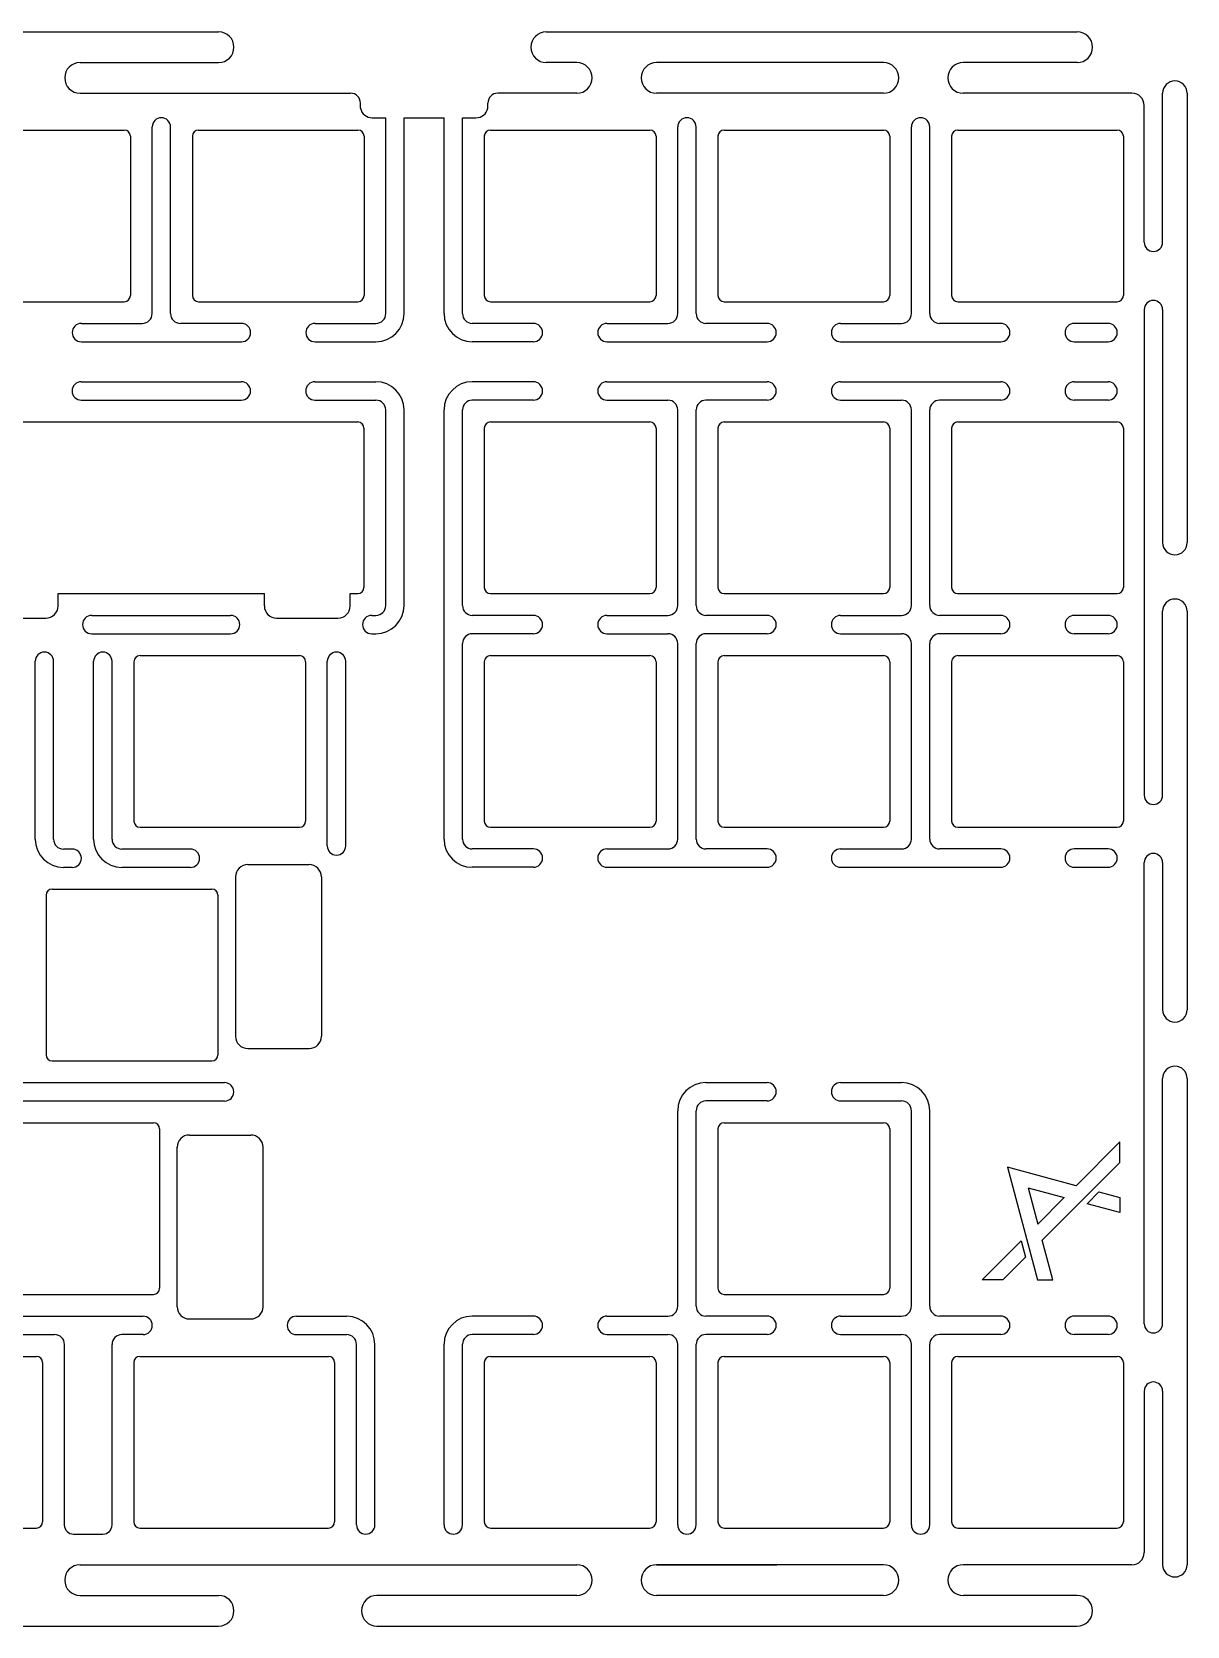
# Model space of a CAD drawing. Header units: millimetres. Extents: x 3919 to 4275, y 7674 to 7890.
# Drawn here: x 4180.5 to 4274.7, y 7673.9 to 7804 of the extents above; entities that cross this region are included whole.
import ezdxf

# ---------------------------------------------------------------- set-up
doc = ezdxf.new("R2010")
doc.units = ezdxf.units.MM

# ---------------------------------------------------------------- blocks, each defined once
blk = doc.blocks.new('A$C0E880206')
for p, q in [((12.77, 12.77), (8.71, 8.71)), ((12.77, 10.85), (12.77, 12.77)), ((2.35, 10.42), (5.14, 0)), ((8.71, 8.71), (2.35, 10.42)), ((5.57, 3.65), (12.77, 10.85)), ((4.27, 8.5), (5.16, 5.16)), ((4.27, 8.5), (7.61, 7.61)), ((7.61, 7.61), (5.16, 5.16)), ((9.73, 7.04), (10.83, 8.15)), ((10.83, 8.15), (12.77, 7.63)), ((12.77, 7.63), (12.77, 6.22)), ((12.77, 6.22), (9.73, 7.04)), ((0, 0), (3.61, 3.61)), ((3.61, 3.61), (4.02, 2.1)), ((6.55, 0), (5.57, 3.65)), ((4.02, 2.1), (1.92, 0)), ((1.92, 0), (0, 0)), ((5.14, 0), (6.55, 0))]:
    blk.add_line(p, q)
blk = doc.blocks.new('A$C15576C10')
at = {"xscale": 0.8800000000000001, "yscale": 0.8800000000000001, "zscale": 0.8800000000000001}
blk.add_blockref('A$C0E880206', (0, 0), dxfattribs=at)

msp = doc.modelspace()

# ---------------------------------------------------------------- linework, layer by layer
for p, q in [((4139.66, 7803.96), (4195.76, 7803.96)), ((4222.47, 7803.96), (4265.76, 7803.96)), ((4184.46, 7801.46), (4195.76, 7801.46)), ((4224.96, 7801.46), (4222.47, 7801.46)), ((4249.96, 7801.46), (4231.46, 7801.46)), ((4265.76, 7801.46), (4256.46, 7801.46)), ((4184.46, 7798.96), (4206.52, 7798.96)), ((4207.32, 7797.74), (4207.32, 7798.16)), ((4217.72, 7797.74), (4217.72, 7798.16)), ((4224.96, 7798.96), (4218.52, 7798.96)), ((4249.96, 7798.96), (4231.46, 7798.96)), ((4270.22, 7798.96), (4256.46, 7798.96)), ((4272.72, 7786.81), (4272.72, 7798.96)), ((4274.72, 7798.96), (4274.72, 7762.31)), ((4208.29, 7796.96), (4209.39, 7796.96)), ((4208.29, 7796.96), (4209.39, 7796.96)), ((4209.39, 7780.99), (4209.39, 7796.96)), ((4210.89, 7796.96), (4214.14, 7796.96)), ((4210.89, 7780.99), (4210.89, 7796.96)), ((4210.89, 7796.96), (4214.14, 7796.96)), ((4214.14, 7780.99), (4214.14, 7796.96)), ((4215.64, 7796.96), (4216.74, 7796.96)), ((4215.64, 7780.99), (4215.64, 7796.96)), ((4215.64, 7796.96), (4216.74, 7796.96)), ((4271.22, 7786.81), (4271.22, 7797.96)), ((4271.22, 7786.81), (4271.22, 7797.46)), ((4175.07, 7795.96), (4188.07, 7795.96)), ((4190.34, 7780.99), (4190.34, 7796.21)), ((4190.34, 7780.99), (4190.34, 7796.21)), ((4191.84, 7780.99), (4191.84, 7796.21)), ((4191.84, 7780.99), (4191.84, 7796.21)), ((4194.12, 7795.96), (4207.12, 7795.96)), ((4217.92, 7795.96), (4230.92, 7795.96)), ((4233.19, 7780.99), (4233.19, 7796.21)), ((4233.19, 7780.99), (4233.19, 7796.21)), ((4234.69, 7780.99), (4234.69, 7796.21)), ((4234.69, 7780.99), (4234.69, 7796.21)), ((4236.97, 7795.96), (4249.97, 7795.96)), ((4252.24, 7780.99), (4252.24, 7796.21)), ((4252.24, 7780.99), (4252.24, 7796.21)), ((4253.74, 7780.99), (4253.74, 7796.21)), ((4253.74, 7780.99), (4253.74, 7796.21)), ((4256.02, 7795.96), (4269.02, 7795.96)), ((4188.57, 7795.46), (4188.57, 7782.46)), ((4193.62, 7795.46), (4193.62, 7782.46)), ((4207.62, 7795.46), (4207.62, 7782.46)), ((4217.42, 7795.46), (4217.42, 7782.46)), ((4217.42, 7795.46), (4217.42, 7782.46)), ((4231.42, 7795.46), (4231.42, 7782.46)), ((4236.47, 7795.46), (4236.47, 7782.46)), ((4250.47, 7795.46), (4250.47, 7782.46)), ((4255.52, 7795.46), (4255.52, 7782.46)), ((4269.52, 7795.46), (4269.52, 7782.46)), ((4175.07, 7781.96), (4188.07, 7781.96)), ((4194.12, 7781.96), (4207.12, 7781.96)), ((4217.92, 7781.96), (4230.92, 7781.96)), ((4236.97, 7781.96), (4249.97, 7781.96)), ((4256.02, 7781.96), (4269.02, 7781.96)), ((4271.22, 7781.31), (4271.22, 7741.71)), ((4272.72, 7781.31), (4272.72, 7762.31)), ((4184.57, 7780.19), (4189.54, 7780.19)), ((4197.62, 7780.19), (4192.64, 7780.19)), ((4203.62, 7780.19), (4208.59, 7780.19)), ((4221.42, 7780.19), (4216.44, 7780.19)), ((4227.42, 7780.19), (4232.39, 7780.19)), ((4240.47, 7780.19), (4235.49, 7780.19)), ((4246.47, 7780.19), (4251.44, 7780.19)), ((4259.52, 7780.19), (4254.54, 7780.19)), ((4268.27, 7780.19), (4265.52, 7780.19)), ((4184.57, 7778.69), (4197.62, 7778.69)), ((4203.62, 7778.69), (4208.59, 7778.69)), ((4221.42, 7778.69), (4216.44, 7778.69)), ((4227.42, 7778.69), (4240.47, 7778.69)), ((4246.47, 7778.69), (4259.52, 7778.69)), ((4265.52, 7778.69), (4268.27, 7778.69)), ((4184.56, 7775.43), (4197.61, 7775.43)), ((4203.61, 7775.43), (4208.58, 7775.43)), ((4221.42, 7775.43), (4216.44, 7775.43)), ((4227.42, 7775.43), (4240.47, 7775.43)), ((4246.47, 7775.43), (4259.52, 7775.43)), ((4265.52, 7775.43), (4268.27, 7775.43)), ((4184.56, 7773.93), (4197.61, 7773.93)), ((4203.61, 7773.93), (4208.58, 7773.93)), ((4221.42, 7773.93), (4216.44, 7773.93)), ((4227.42, 7773.93), (4232.39, 7773.93)), ((4240.47, 7773.93), (4235.49, 7773.93)), ((4246.47, 7773.93), (4251.44, 7773.93)), ((4259.52, 7773.93), (4254.54, 7773.93)), ((4268.27, 7773.93), (4265.52, 7773.93)), ((4175.06, 7772.15), (4207.11, 7772.15)), ((4209.38, 7757.18), (4209.38, 7773.13)), ((4210.88, 7757.18), (4210.88, 7773.13)), ((4214.14, 7738.13), (4214.14, 7773.13)), ((4215.64, 7757.18), (4215.64, 7773.13)), ((4217.92, 7772.15), (4230.92, 7772.15)), ((4233.19, 7757.18), (4233.19, 7773.13)), ((4233.19, 7757.18), (4233.19, 7773.13)), ((4234.69, 7757.18), (4234.69, 7773.13)), ((4234.69, 7757.18), (4234.69, 7773.13)), ((4236.97, 7772.15), (4249.97, 7772.15)), ((4252.24, 7757.18), (4252.24, 7773.13)), ((4252.24, 7757.18), (4252.24, 7773.13)), ((4253.74, 7757.18), (4253.74, 7773.13)), ((4253.74, 7757.18), (4253.74, 7773.13)), ((4256.02, 7772.15), (4269.02, 7772.15)), ((4207.61, 7771.65), (4207.61, 7758.65)), ((4217.42, 7771.65), (4217.42, 7758.65)), ((4231.42, 7771.65), (4231.42, 7758.65)), ((4236.47, 7771.65), (4236.47, 7758.65)), ((4250.47, 7771.65), (4250.47, 7758.65)), ((4255.52, 7771.65), (4255.52, 7758.65)), ((4269.52, 7771.65), (4269.52, 7758.65)), ((4182.67, 7757.15), (4182.67, 7758.15)), ((4182.67, 7758.15), (4199.49, 7758.15)), ((4199.49, 7757.15), (4199.49, 7758.15)), ((4206.49, 7757.15), (4206.49, 7758.15)), ((4206.49, 7758.15), (4207.11, 7758.15)), ((4217.92, 7758.15), (4230.92, 7758.15)), ((4236.97, 7758.15), (4249.97, 7758.15)), ((4256.02, 7758.15), (4269.02, 7758.15)), ((4272.72, 7741.71), (4272.72, 7756.71)), ((4274.72, 7756.71), (4274.72, 7724.21)), ((4176.67, 7756.15), (4181.67, 7756.15)), ((4185.42, 7756.38), (4196.74, 7756.38)), ((4200.49, 7756.15), (4205.49, 7756.15)), ((4208.24, 7756.38), (4208.58, 7756.38)), ((4221.42, 7756.38), (4216.44, 7756.38)), ((4221.42, 7756.38), (4216.44, 7756.38)), ((4227.42, 7756.38), (4232.39, 7756.38)), ((4240.47, 7756.38), (4235.49, 7756.38)), ((4246.47, 7756.38), (4251.44, 7756.38)), ((4259.52, 7756.38), (4254.54, 7756.38)), ((4268.27, 7756.38), (4265.52, 7756.38)), ((4185.42, 7754.88), (4196.74, 7754.88)), ((4208.24, 7754.88), (4208.58, 7754.88)), ((4215.64, 7738.13), (4215.64, 7754.08)), ((4221.42, 7754.88), (4216.44, 7754.88)), ((4221.42, 7754.88), (4216.44, 7754.88)), ((4227.42, 7754.88), (4232.39, 7754.88)), ((4233.19, 7738.13), (4233.19, 7754.08)), ((4233.19, 7738.13), (4233.19, 7754.08)), ((4234.69, 7738.13), (4234.69, 7754.08)), ((4234.69, 7738.13), (4234.69, 7754.08)), ((4240.47, 7754.88), (4235.49, 7754.88)), ((4246.47, 7754.88), (4251.44, 7754.88)), ((4252.24, 7738.13), (4252.24, 7754.08)), ((4252.24, 7738.13), (4252.24, 7754.08)), ((4253.74, 7738.13), (4253.74, 7754.08)), ((4253.74, 7738.13), (4253.74, 7754.08)), ((4259.52, 7754.88), (4254.54, 7754.88)), ((4268.27, 7754.88), (4265.52, 7754.88)), ((4189.35, 7753.1), (4202.35, 7753.1)), ((4217.92, 7753.1), (4230.92, 7753.1)), ((4236.97, 7753.1), (4249.97, 7753.1)), ((4256.02, 7753.1), (4269.02, 7753.1)), ((4180.81, 7738.12), (4180.81, 7752.63)), ((4182.31, 7738.12), (4182.31, 7752.63)), ((4185.57, 7738.12), (4185.57, 7752.63)), ((4187.07, 7738.12), (4187.07, 7752.63)), ((4188.85, 7752.6), (4188.85, 7739.6)), ((4202.85, 7752.6), (4202.85, 7739.6)), ((4204.62, 7737.57), (4204.62, 7752.63)), ((4206.12, 7737.57), (4206.12, 7752.63)), ((4217.42, 7752.6), (4217.42, 7739.6)), ((4231.42, 7752.6), (4231.42, 7739.6)), ((4236.47, 7752.6), (4236.47, 7739.6)), ((4250.47, 7752.6), (4250.47, 7739.6)), ((4255.52, 7752.6), (4255.52, 7739.6)), ((4269.52, 7752.6), (4269.52, 7739.6)), ((4189.35, 7739.1), (4202.35, 7739.1)), ((4217.92, 7739.1), (4230.92, 7739.1)), ((4236.97, 7739.1), (4249.97, 7739.1)), ((4256.02, 7739.1), (4269.02, 7739.1)), ((4183.82, 7737.32), (4183.11, 7737.32)), ((4193.46, 7737.32), (4187.87, 7737.32)), ((4221.42, 7737.33), (4216.44, 7737.33)), ((4227.42, 7737.33), (4232.39, 7737.33)), ((4240.47, 7737.33), (4235.49, 7737.33)), ((4246.47, 7737.33), (4251.44, 7737.33)), ((4259.52, 7737.33), (4254.54, 7737.33)), ((4268.27, 7737.33), (4265.52, 7737.33)), ((4183.82, 7735.82), (4183.11, 7735.82)), ((4193.46, 7735.82), (4187.87, 7735.82)), ((4198.14, 7736.05), (4203.14, 7736.05)), ((4221.42, 7735.83), (4216.44, 7735.83)), ((4227.42, 7735.83), (4240.47, 7735.83)), ((4246.47, 7735.83), (4259.52, 7735.83)), ((4265.52, 7735.83), (4268.27, 7735.83)), ((4271.22, 7698.61), (4271.22, 7736.21)), ((4272.72, 7736.21), (4272.72, 7724.21)), ((4197.14, 7735.05), (4197.14, 7722.05)), ((4204.14, 7735.05), (4204.14, 7722.05)), ((4181.7, 7733.55), (4181.7, 7720.55)), ((4182.2, 7734.05), (4195.2, 7734.05)), ((4195.7, 7733.55), (4195.7, 7720.55)), ((4198.14, 7721.05), (4203.14, 7721.05)), ((4182.2, 7720.05), (4195.2, 7720.05)), ((4176.39, 7718.27), (4196.25, 7718.27)), ((4235.49, 7718.28), (4240.47, 7718.28)), ((4246.47, 7718.28), (4251.44, 7718.28)), ((4272.72, 7698.61), (4272.72, 7718.61)), ((4274.72, 7718.61), (4274.72, 7678.96)), ((4196.25, 7716.77), (4176.39, 7716.77)), ((4240.47, 7716.78), (4235.49, 7716.78)), ((4246.47, 7716.78), (4251.44, 7716.78)), ((4177.44, 7715), (4190.44, 7715)), ((4233.19, 7700.03), (4233.19, 7715.98)), ((4233.19, 7700.03), (4233.19, 7715.98)), ((4234.69, 7700.03), (4234.69, 7715.98)), ((4234.69, 7700.03), (4234.69, 7715.98)), ((4236.97, 7715), (4249.97, 7715)), ((4252.24, 7700.03), (4252.24, 7715.98)), ((4252.24, 7700.03), (4252.24, 7715.98)), ((4253.74, 7700.03), (4253.74, 7715.98)), ((4253.74, 7700.03), (4253.74, 7715.98)), ((4190.94, 7714.5), (4190.94, 7701.5)), ((4193.38, 7714), (4198.38, 7714)), ((4236.47, 7714.5), (4236.47, 7701.5)), ((4250.47, 7714.5), (4250.47, 7701.5)), ((4192.38, 7700), (4192.38, 7713)), ((4199.38, 7700), (4199.38, 7713)), ((4177.44, 7701), (4190.44, 7701)), ((4236.97, 7701), (4249.97, 7701)), ((4178.28, 7699.22), (4189.6, 7699.22)), ((4193.38, 7699), (4198.38, 7699)), ((4202.1, 7699.22), (4206.2, 7699.22)), ((4221.42, 7699.23), (4216.44, 7699.23)), ((4221.42, 7699.23), (4216.44, 7699.23)), ((4227.42, 7699.23), (4232.39, 7699.23)), ((4240.47, 7699.23), (4235.49, 7699.23)), ((4246.47, 7699.23), (4251.44, 7699.23)), ((4259.52, 7699.23), (4254.54, 7699.23)), ((4268.27, 7699.23), (4265.52, 7699.23)), ((4178.28, 7697.72), (4182.39, 7697.72)), ((4183.19, 7682.14), (4183.19, 7696.92)), ((4187.07, 7682.2), (4187.07, 7696.92)), ((4189.6, 7697.72), (4187.87, 7697.72)), ((4202.1, 7697.72), (4206.2, 7697.72)), ((4207, 7682.2), (4207, 7696.92)), ((4208.5, 7682.2), (4208.5, 7696.92)), ((4214.14, 7682.2), (4214.14, 7696.93)), ((4215.64, 7682.2), (4215.64, 7696.93)), ((4221.42, 7697.73), (4216.44, 7697.73)), ((4221.42, 7697.73), (4216.44, 7697.73)), ((4227.42, 7697.73), (4232.39, 7697.73)), ((4233.19, 7682.2), (4233.19, 7696.93)), ((4233.19, 7682.2), (4233.19, 7696.93)), ((4234.69, 7682.2), (4234.69, 7696.93)), ((4234.69, 7682.2), (4234.69, 7696.93)), ((4240.47, 7697.73), (4235.49, 7697.73)), ((4246.47, 7697.73), (4251.44, 7697.73)), ((4252.24, 7682.2), (4252.24, 7696.93)), ((4252.24, 7682.2), (4252.24, 7696.93)), ((4253.74, 7682.2), (4253.74, 7696.93)), ((4253.74, 7682.2), (4253.74, 7696.93)), ((4259.52, 7697.73), (4254.54, 7697.73)), ((4268.27, 7697.73), (4265.52, 7697.73)), ((4165.53, 7695.95), (4180.91, 7695.95)), ((4181.41, 7695.45), (4181.41, 7682.45)), ((4188.84, 7695.45), (4188.84, 7682.45)), ((4189.34, 7695.95), (4204.72, 7695.95)), ((4205.22, 7695.45), (4205.22, 7682.45)), ((4217.42, 7695.45), (4217.42, 7682.45)), ((4217.92, 7695.95), (4230.92, 7695.95)), ((4231.42, 7695.45), (4231.42, 7682.45)), ((4236.47, 7695.45), (4236.47, 7682.45)), ((4236.97, 7695.95), (4249.97, 7695.95)), ((4250.47, 7695.45), (4250.47, 7682.45)), ((4255.52, 7695.45), (4255.52, 7682.45)), ((4256.02, 7695.95), (4269.02, 7695.95)), ((4269.52, 7695.45), (4269.52, 7682.45)), ((4271.22, 7693.11), (4271.22, 7680.45)), ((4271.22, 7693.11), (4271.22, 7679.95)), ((4272.72, 7693.11), (4272.72, 7678.96)), ((4165.53, 7681.95), (4180.91, 7681.95)), ((4183.93, 7681.45), (4186.32, 7681.45)), ((4183.94, 7681.45), (4186.32, 7681.45)), ((4189.34, 7681.95), (4204.72, 7681.95)), ((4217.92, 7681.95), (4230.92, 7681.95)), ((4236.97, 7681.95), (4249.97, 7681.95)), ((4256.02, 7681.95), (4269.02, 7681.95)), ((4184.46, 7678.95), (4224.96, 7678.95)), ((4231.46, 7678.95), (4241.27, 7678.95)), ((4249.96, 7678.95), (4231.46, 7678.95)), ((4270.22, 7678.95), (4256.46, 7678.95)), ((4184.46, 7676.45), (4195.76, 7676.45)), ((4224.96, 7676.45), (4208.66, 7676.45)), ((4241.27, 7676.45), (4231.46, 7676.45)), ((4249.96, 7676.45), (4231.46, 7676.45)), ((4265.76, 7676.45), (4256.46, 7676.45)), ((4139.66, 7673.95), (4195.76, 7673.95)), ((4208.66, 7673.95), (4265.76, 7673.95))]:
    msp.add_line(p, q)
for centre, radius, start, end in [((4195.76, 7802.71), 1.25, 270, 90), ((4222.47, 7802.71), 1.25, 90, 270), ((4265.76, 7802.71), 1.25, 270, 90), ((4265.76, 7802.71), 1.25, 270, 90), ((4184.46, 7800.21), 1.25, 90, 270), ((4224.96, 7800.21), 1.25, 270, 90), ((4231.46, 7800.21), 1.25, 90, 270), ((4249.96, 7800.21), 1.25, 270, 90), ((4256.46, 7800.21), 1.25, 90, 270), ((4273.72, 7798.96), 1, 0, 180), ((4206.52, 7798.16), 0.8, 0, 90), ((4218.52, 7798.16), 0.8, 90, 180), ((4270.22, 7797.96), 1, 0, 90), ((4191.09, 7796.21), 0.75, 0, 180), ((4208.29, 7797.96), 1, 193.0029, 270), ((4216.74, 7797.96), 1, 270, 346.9971), ((4233.94, 7796.21), 0.75, 0, 180), ((4252.99, 7796.21), 0.75, 0, 180), ((4188.07, 7795.46), 0.5, 0, 90), ((4194.12, 7795.46), 0.5, 90, 180), ((4207.12, 7795.46), 0.5, 0, 90), ((4217.92, 7795.46), 0.5, 90, 180), ((4230.92, 7795.46), 0.5, 0, 90), ((4236.97, 7795.46), 0.5, 90, 180), ((4249.97, 7795.46), 0.5, 0, 90), ((4256.02, 7795.46), 0.5, 90, 180), ((4269.02, 7795.46), 0.5, 0, 90), ((4271.97, 7786.81), 0.75, 180, 0), ((4188.07, 7782.46), 0.5, 270, 0), ((4194.12, 7782.46), 0.5, 180, 270), ((4207.12, 7782.46), 0.5, 270, 0), ((4217.92, 7782.46), 0.5, 180, 270), ((4230.92, 7782.46), 0.5, 270, 0), ((4236.97, 7782.46), 0.5, 180, 270), ((4249.97, 7782.46), 0.5, 270, 0), ((4256.02, 7782.46), 0.5, 180, 270), ((4269.02, 7782.46), 0.5, 270, 0), ((4271.97, 7781.31), 0.75, 0, 180), ((4184.57, 7779.44), 0.75, 90, 270), ((4189.54, 7780.99), 0.8, 270, 0), ((4192.64, 7780.99), 0.8, 180, 270), ((4197.62, 7779.44), 0.75, 270, 90), ((4203.62, 7779.44), 0.75, 90, 270), ((4208.59, 7780.99), 0.8, 270, 0), ((4208.59, 7780.99), 2.3, 270, 0), ((4216.44, 7780.99), 2.3, 180, 270), ((4216.44, 7780.99), 0.8, 180, 270), ((4221.42, 7779.44), 0.75, 270, 90), ((4227.42, 7779.44), 0.75, 90, 270), ((4232.39, 7780.99), 0.8, 270, 0), ((4235.49, 7780.99), 0.8, 180, 270), ((4240.47, 7779.44), 0.75, 270, 90), ((4246.47, 7779.44), 0.75, 90, 270), ((4251.44, 7780.99), 0.8, 270, 0), ((4254.54, 7780.99), 0.8, 180, 270), ((4259.52, 7779.44), 0.75, 270, 90), ((4265.52, 7779.44), 0.75, 90, 270), ((4268.27, 7779.44), 0.75, 270, 90), ((4184.56, 7774.68), 0.75, 90, 270), ((4197.61, 7774.68), 0.75, 270, 90), ((4203.61, 7774.68), 0.75, 90, 270), ((4208.58, 7773.13), 2.3, 0, 90), ((4216.44, 7773.13), 2.3, 90, 180), ((4221.42, 7774.68), 0.75, 270, 90), ((4227.42, 7774.68), 0.75, 90, 270), ((4240.47, 7774.68), 0.75, 270, 90), ((4246.47, 7774.68), 0.75, 90, 270), ((4259.52, 7774.68), 0.75, 270, 90), ((4265.52, 7774.68), 0.75, 90, 270), ((4268.27, 7774.68), 0.75, 270, 90), ((4208.58, 7773.13), 0.8, 0, 90), ((4216.44, 7773.13), 0.8, 90, 180), ((4232.39, 7773.13), 0.8, 0, 90), ((4235.49, 7773.13), 0.8, 90, 180), ((4251.44, 7773.13), 0.8, 0, 90), ((4254.54, 7773.13), 0.8, 90, 180), ((4207.11, 7771.65), 0.5, 0, 90), ((4217.92, 7771.65), 0.5, 90, 180), ((4230.92, 7771.65), 0.5, 0, 90), ((4236.97, 7771.65), 0.5, 90, 180), ((4249.97, 7771.65), 0.5, 0, 90), ((4256.02, 7771.65), 0.5, 90, 180), ((4269.02, 7771.65), 0.5, 0, 90), ((4273.72, 7762.31), 1, 180, 0), ((4207.11, 7758.65), 0.5, 270, 0), ((4217.92, 7758.65), 0.5, 180, 270), ((4230.92, 7758.65), 0.5, 270, 0), ((4236.97, 7758.65), 0.5, 180, 270), ((4249.97, 7758.65), 0.5, 270, 0), ((4256.02, 7758.65), 0.5, 180, 270), ((4269.02, 7758.65), 0.5, 270, 0), ((4181.67, 7757.15), 1, 270, 0), ((4200.49, 7757.15), 1, 180, 270), ((4205.49, 7757.15), 1, 270, 0), ((4208.58, 7757.18), 0.8, 270, 0), ((4208.58, 7757.18), 2.3, 270, 0), ((4216.44, 7757.18), 0.8, 180, 270), ((4232.39, 7757.18), 0.8, 270, 0), ((4235.49, 7757.18), 0.8, 180, 270), ((4251.44, 7757.18), 0.8, 270, 0), ((4254.54, 7757.18), 0.8, 180, 270), ((4273.72, 7756.71), 1, 0, 180), ((4185.42, 7755.63), 0.75, 90, 270), ((4196.74, 7755.63), 0.75, 270, 90), ((4208.24, 7755.63), 0.75, 90, 270), ((4221.42, 7755.63), 0.75, 270, 90), ((4221.42, 7755.63), 0.75, 270, 90), ((4227.42, 7755.63), 0.75, 90, 270), ((4227.42, 7755.63), 0.75, 90, 270), ((4240.47, 7755.63), 0.75, 270, 90), ((4240.47, 7755.63), 0.75, 270, 90), ((4246.47, 7755.63), 0.75, 90, 270), ((4246.47, 7755.63), 0.75, 90, 270), ((4259.52, 7755.63), 0.75, 270, 90), ((4259.52, 7755.63), 0.75, 270, 90), ((4265.52, 7755.63), 0.75, 90, 270), ((4265.52, 7755.63), 0.75, 90, 270), ((4268.27, 7755.63), 0.75, 270, 90), ((4216.44, 7754.08), 0.8, 90, 180), ((4232.39, 7754.08), 0.8, 0, 90), ((4235.49, 7754.08), 0.8, 90, 180), ((4251.44, 7754.08), 0.8, 0, 90), ((4254.54, 7754.08), 0.8, 90, 180), ((4181.56, 7752.63), 0.75, 0, 180), ((4186.32, 7752.63), 0.75, 0, 180), ((4189.35, 7752.6), 0.5, 90, 180), ((4202.35, 7752.6), 0.5, 0, 90), ((4205.37, 7752.63), 0.75, 0, 180), ((4217.92, 7752.6), 0.5, 90, 180), ((4230.92, 7752.6), 0.5, 0, 90), ((4236.97, 7752.6), 0.5, 90, 180), ((4249.97, 7752.6), 0.5, 0, 90), ((4256.02, 7752.6), 0.5, 90, 180), ((4269.02, 7752.6), 0.5, 0, 90), ((4271.97, 7741.71), 0.75, 180, 0), ((4189.35, 7739.6), 0.5, 180, 270), ((4202.35, 7739.6), 0.5, 270, 0), ((4217.92, 7739.6), 0.5, 180, 270), ((4230.92, 7739.6), 0.5, 270, 0), ((4236.97, 7739.6), 0.5, 180, 270), ((4249.97, 7739.6), 0.5, 270, 0), ((4256.02, 7739.6), 0.5, 180, 270), ((4269.02, 7739.6), 0.5, 270, 0), ((4183.11, 7738.12), 2.3, 180, 270), ((4183.11, 7738.12), 0.8, 180, 270), ((4183.82, 7736.57), 0.75, 270, 90), ((4183.82, 7736.57), 0.75, 270, 90), ((4183.82, 7736.57), 0.75, 270, 90), ((4187.87, 7738.12), 2.3, 180, 270), ((4187.87, 7738.12), 0.8, 180, 270), ((4193.46, 7736.57), 0.75, 270, 90), ((4205.37, 7737.57), 0.75, 180, 0), ((4216.44, 7738.13), 2.3, 180, 270), ((4216.44, 7738.13), 0.8, 180, 270), ((4221.42, 7736.58), 0.75, 270, 90), ((4227.42, 7736.58), 0.75, 90, 270), ((4232.39, 7738.13), 0.8, 270, 0), ((4235.49, 7738.13), 0.8, 180, 270), ((4240.47, 7736.58), 0.75, 270, 90), ((4246.47, 7736.58), 0.75, 90, 270), ((4251.44, 7738.13), 0.8, 270, 0), ((4254.54, 7738.13), 0.8, 180, 270), ((4259.52, 7736.58), 0.75, 270, 90), ((4265.52, 7736.58), 0.75, 90, 270), ((4268.27, 7736.58), 0.75, 270, 90), ((4198.14, 7735.05), 1, 90, 180), ((4203.14, 7735.05), 1, 0, 90), ((4271.97, 7736.21), 0.75, 0, 180), ((4182.2, 7733.55), 0.5, 90, 180), ((4195.2, 7733.55), 0.5, 0, 90), ((4273.72, 7724.21), 1, 180, 0), ((4198.14, 7722.05), 1, 180, 270), ((4203.14, 7722.05), 1, 270, 0), ((4182.2, 7720.55), 0.5, 180, 270), ((4195.2, 7720.55), 0.5, 270, 0), ((4273.72, 7718.61), 1, 0, 180), ((4196.25, 7717.52), 0.75, 270, 90), ((4235.49, 7715.98), 2.3, 90, 180), ((4240.47, 7717.53), 0.75, 270, 90), ((4246.47, 7717.53), 0.75, 90, 270), ((4251.44, 7715.98), 2.3, 0, 90), ((4235.49, 7715.98), 0.8, 90, 180), ((4251.44, 7715.98), 0.8, 0, 90), ((4190.44, 7714.5), 0.5, 0, 90), ((4236.97, 7714.5), 0.5, 90, 180), ((4249.97, 7714.5), 0.5, 0, 90), ((4193.38, 7713), 1, 90, 180), ((4198.38, 7713), 1, 0, 90), ((4190.44, 7701.5), 0.5, 270, 0), ((4236.97, 7701.5), 0.5, 180, 270), ((4249.97, 7701.5), 0.5, 270, 0), ((4193.38, 7700), 1, 180, 270), ((4198.38, 7700), 1, 270, 0), ((4232.39, 7700.03), 0.8, 270, 0), ((4235.49, 7700.03), 0.8, 180, 270), ((4251.44, 7700.03), 0.8, 270, 0), ((4254.54, 7700.03), 0.8, 180, 270), ((4189.6, 7698.47), 0.75, 270, 90), ((4202.1, 7698.47), 0.75, 90, 270), ((4206.2, 7696.92), 2.3, 0, 90), ((4216.44, 7696.93), 2.3, 90, 180), ((4221.42, 7698.48), 0.75, 270, 90), ((4221.42, 7698.48), 0.75, 270, 90), ((4227.42, 7698.48), 0.75, 90, 270), ((4227.42, 7698.48), 0.75, 90, 270), ((4240.47, 7698.48), 0.75, 270, 90), ((4240.47, 7698.48), 0.75, 270, 90), ((4246.47, 7698.48), 0.75, 90, 270), ((4246.47, 7698.48), 0.75, 90, 270), ((4259.52, 7698.48), 0.75, 270, 90), ((4259.52, 7698.48), 0.75, 270, 90), ((4265.52, 7698.48), 0.75, 90, 270), ((4265.52, 7698.48), 0.75, 90, 270), ((4268.27, 7698.48), 0.75, 270, 90), ((4268.27, 7698.48), 0.75, 270, 90), ((4271.97, 7698.61), 0.75, 180, 0), ((4182.39, 7696.92), 0.8, 0, 90), ((4187.87, 7696.92), 0.8, 90, 180), ((4206.2, 7696.92), 0.8, 0, 90), ((4216.44, 7696.93), 0.8, 90, 180), ((4232.39, 7696.93), 0.8, 0, 90), ((4235.49, 7696.93), 0.8, 90, 180), ((4251.44, 7696.93), 0.8, 0, 90), ((4254.54, 7696.93), 0.8, 90, 180), ((4180.91, 7695.45), 0.5, 0, 90), ((4189.34, 7695.45), 0.5, 90, 180), ((4204.72, 7695.45), 0.5, 0, 90), ((4217.92, 7695.45), 0.5, 90, 180), ((4230.92, 7695.45), 0.5, 0, 90), ((4236.97, 7695.45), 0.5, 90, 180), ((4249.97, 7695.45), 0.5, 0, 90), ((4256.02, 7695.45), 0.5, 90, 180), ((4269.02, 7695.45), 0.5, 0, 90), ((4271.97, 7693.11), 0.75, 0, 180), ((4180.91, 7682.45), 0.5, 270, 0), ((4189.34, 7682.45), 0.5, 180, 270), ((4204.72, 7682.45), 0.5, 270, 0), ((4217.92, 7682.45), 0.5, 180, 270), ((4230.92, 7682.45), 0.5, 270, 0), ((4236.97, 7682.45), 0.5, 180, 270), ((4249.97, 7682.45), 0.5, 270, 0), ((4256.02, 7682.45), 0.5, 180, 270), ((4269.02, 7682.45), 0.5, 270, 0), ((4183.93, 7682.2), 0.75, 180, 270), ((4186.32, 7682.2), 0.75, 270, 0), ((4207.75, 7682.2), 0.75, 180, 0), ((4214.89, 7682.2), 0.75, 180, 0), ((4233.94, 7682.2), 0.75, 180, 0), ((4252.99, 7682.2), 0.75, 180, 0), ((4270.22, 7679.95), 1, 270, 360), ((4184.46, 7677.7), 1.25, 90, 270), ((4224.96, 7677.7), 1.25, 270, 90), ((4231.46, 7677.7), 1.25, 90, 270), ((4249.96, 7677.7), 1.25, 270, 90), ((4256.46, 7677.7), 1.25, 90, 270), ((4273.72, 7678.96), 1, 180, 0), ((4195.76, 7675.2), 1.25, 270, 90), ((4208.66, 7675.2), 1.25, 90, 270), ((4265.76, 7675.2), 1.25, 270, 90), ((4265.76, 7675.2), 1.25, 270, 90)]:
    msp.add_arc(centre, radius, start, end)

# ---------------------------------------------------------------- block references
msp.add_blockref('A$C15576C10', (4258, 7702.2))

doc.saveas('drawing.dxf')
